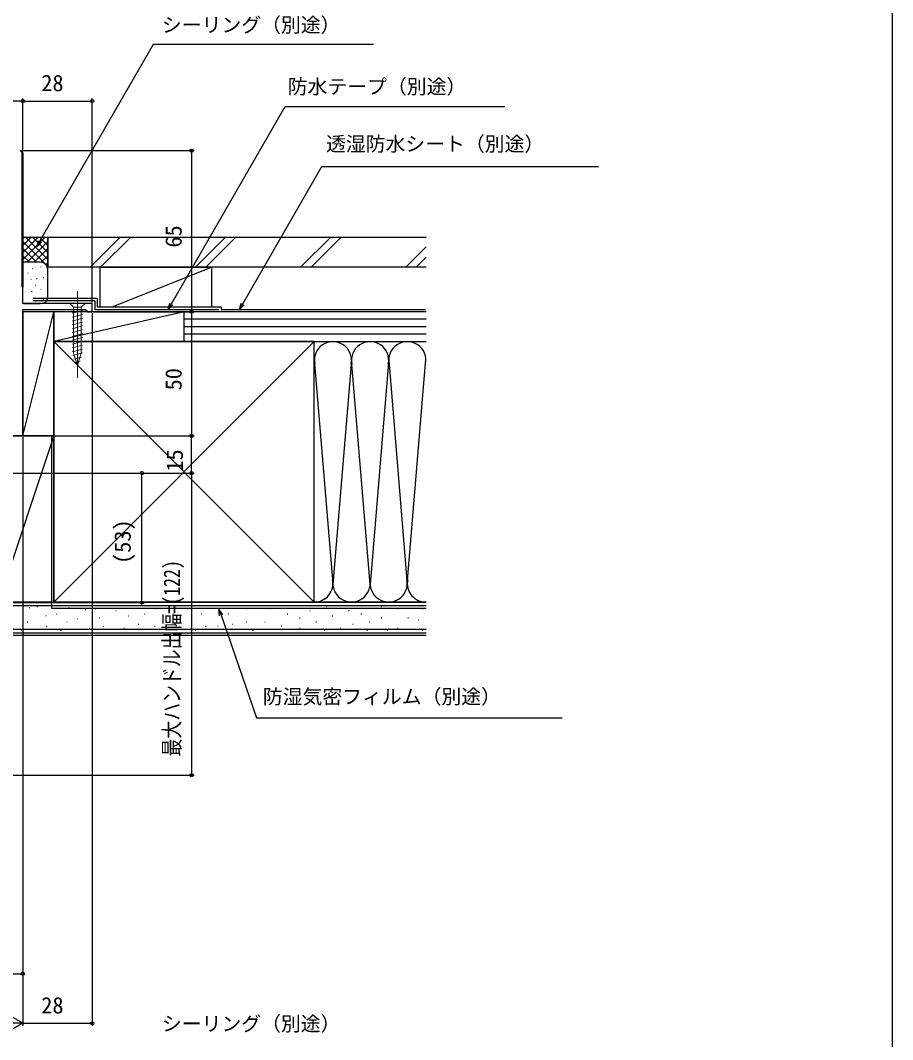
# Model space of a CAD drawing. Units: millimetres, scale not verified. Extents: x -525 to 525, y -783 to 778.
# Drawn here: x 173.3 to 525, y -483.1 to -72.2 of the extents above; entities that cross this region are included whole.
import ezdxf
from ezdxf.enums import TextEntityAlignment as Align

# ---------------------------------------------------------------- set-up
doc = ezdxf.new("R2010")
doc.units = ezdxf.units.MM
doc.header["$LTSCALE"] = 4
for name, color, linetype in [('0-3_YKK_11', 7, 'Continuous'), ('0-7_YKK_D', 6, 'Continuous'), ('0-8_YKK_ZWAK', 7, 'Continuous'), ('0-9_YSS_K', 3, 'Continuous'), ('0-A_YSS_KE', 3, 'Continuous')]:
    doc.layers.add(name, color=color, linetype=linetype)
doc.layers.add('0-5_YKK_13', color=4, linetype='Continuous', lineweight=18)
doc.styles.add('ＭＳ ゴシック', font='')
doc.styles.get('ＭＳ ゴシック').set_extended_font_data('MS Gothic')

msp = doc.modelspace()

# ---------------------------------------------------------------- linework, layer by layer
at = {"layer": '0-3_YKK_11'}
for p, q in [((173.486, -125.013), (173.724, -124.775)), ((174.036, -127.291), (174.336, -126.991)), ((174.336, -186.297), (174.336, -125.697)), ((174.036, -130.12), (174.336, -129.82)), ((174.036, -132.948), (174.336, -132.648)), ((174.036, -135.777), (174.336, -135.477)), ((174.036, -138.605), (174.336, -138.305)), ((174.036, -141.433), (174.336, -141.133)), ((174.036, -144.262), (174.336, -143.962)), ((174.036, -147.09), (174.336, -146.79)), ((174.036, -149.919), (174.336, -149.619)), ((174.036, -152.747), (174.336, -152.447)), ((174.036, -155.576), (174.336, -155.276)), ((174.036, -158.404), (174.336, -158.104)), ((174.036, -161.232), (174.336, -160.932)), ((174.036, -164.061), (174.336, -163.761)), ((174.036, -166.889), (174.336, -166.589)), ((174.036, -169.718), (174.336, -169.418)), ((174.036, -172.546), (174.336, -172.246)), ((174.036, -175.375), (174.336, -175.075)), ((174.036, -178.203), (174.336, -177.903))]:
    msp.add_line(p, q, dxfattribs=at)
for points in [[(174.336, -125.697), (174.336, -179.697), (174.036, -179.697), (174.036, -125.697)], [(166.536, -239.697), (169.178, -239.697), (169.361, -239.577), (169.911, -239.577), (170.094, -239.697), (174.336, -239.697), (174.336, -188.697), (199.436, -188.697), (199.936, -189.197), (200.436, -189.697), (202.336, -189.697), (202.336, -186.297), (174.336, -186.297)]]:
    msp.add_lwpolyline(points, dxfattribs=at)
for radius in [1, 1, 0.7]:
    msp.add_arc((173.336, -125.697), radius, 0.00001, 89.99999, dxfattribs=at)
at = {"layer": '0-5_YKK_13'}
for p, q in [((196.336, -181.297), (196.336, -216.297)), ((199.436, -186.297), (193.236, -186.297)), ((193.236, -186.297), (194.786, -187.847)), ((194.786, -187.847), (194.786, -206.381)), ((197.886, -187.847), (194.786, -187.847)), ((199.436, -186.297), (197.886, -187.847)), ((197.886, -206.381), (197.886, -187.847)), ((194.236, -190.274), (198.436, -189.148)), ((194.236, -191.827), (198.436, -190.701)), ((194.236, -193.38), (198.436, -192.254)), ((194.236, -194.932), (198.436, -193.807)), ((194.236, -196.485), (198.436, -195.36)), ((194.236, -198.038), (198.436, -196.913)), ((194.236, -199.591), (198.436, -198.466)), ((194.236, -201.144), (198.436, -200.019)), ((194.236, -202.697), (198.436, -201.572)), ((194.236, -204.25), (198.436, -203.125)), ((194.236, -205.803), (198.436, -204.677)), ((194.495, -207.286), (198.436, -206.23)), ((196.336, -211.297), (194.786, -206.381)), ((194.946, -208.718), (197.983, -207.905)), ((196.336, -211.297), (197.886, -206.381)), ((195.398, -210.15), (197.448, -209.601))]:
    msp.add_line(p, q, dxfattribs=at)
at = {"layer": '0-7_YKK_D'}
for p, q in [((174.34, -104.697), (162.34, -104.697)), ((174.34, -124.697), (174.34, -103.697)), ((174.34, -124.697), (174.34, -103.697)), ((174.34, -104.697), (202.34, -104.697)), ((202.34, -185.797), (202.34, -103.697)), ((174.339, -124.697), (243.34, -124.697)), ((242.34, -124.697), (242.34, -189.697)), ((202.339, -190.197), (202.339, -477.51)), ((202.839, -189.697), (243.34, -189.697)), ((202.839, -189.697), (243.34, -189.697)), ((242.34, -189.697), (242.34, -239.697)), ((174.34, -240.197), (174.34, -457.51)), ((174.34, -240.197), (174.34, -477.51)), ((174.34, -240.197), (174.34, -477.51)), ((174.84, -239.697), (243.34, -239.697)), ((174.84, -239.697), (243.34, -239.697)), ((242.34, -254.697), (242.34, -239.697)), ((146.587, -254.697), (243.337, -254.697)), ((147.34, -254.697), (243.34, -254.697)), ((147.587, -254.697), (223.337, -254.697)), ((222.337, -306.915), (222.337, -254.697)), ((242.337, -254.697), (242.337, -376.51)), ((-41.565, -306.915), (223.337, -306.915)), ((-18.517, -376.51), (243.337, -376.51)), ((144.34, -456.51), (174.34, -456.51)), ((174.34, -476.51), (165.247, -471.26)), ((174.34, -476.51), (156.153, -476.51)), ((174.34, -476.51), (165.247, -481.76)), ((174.34, -476.51), (202.339, -476.51))]:
    msp.add_line(p, q, dxfattribs=at)
for points in [[(179.929, -163.45), (181.204, -161.241), (227.06, -81.749), (315.653, -81.749)], [(232.929, -188.697), (234.203, -186.488), (280.076, -106.967), (368.67, -106.967)], [(261.71, -188.697), (262.984, -186.488), (294.914, -131.138), (406.433, -131.138)], [(181.795, -161.582), (179.929, -163.45), (180.612, -160.899)], [(234.795, -186.83), (232.929, -188.697), (233.611, -186.147)], [(263.576, -186.83), (261.71, -188.697), (262.392, -186.147)], [(253.581, -312.253), (253.391, -309.62), (254.872, -311.805)], [(253.391, -309.62), (254.227, -312.029), (268.549, -353.293), (391.735, -353.293)]]:
    msp.add_lwpolyline(points, dxfattribs=at)
for centre in [(174.34, -104.697), (174.34, -104.697), (202.34, -104.697), (242.34, -124.697), (242.34, -189.697), (242.34, -189.697), (242.34, -239.697), (242.34, -239.697), (222.337, -254.697), (242.337, -254.697), (242.34, -254.697), (222.337, -306.915), (242.337, -376.51), (174.34, -456.51), (202.339, -476.51)]:
    msp.add_circle(centre, 0.637, dxfattribs=at)
at = {"layer": '0-8_YKK_ZWAK'}
msp.add_lwpolyline([(-525, -782.7), (525, -782.7), (525, 747.3)], dxfattribs=at)
at = {"layer": '0-9_YSS_K'}
for p, q in [((174.34, -168.555), (183.198, -159.697)), ((184.34, -159.697), (174.34, -159.697)), ((174.34, -165.727), (180.369, -159.697)), ((174.34, -162.898), (177.541, -159.697)), ((174.34, -160.07), (174.713, -159.697)), ((175.482, -159.697), (184.34, -168.555)), ((178.311, -159.697), (184.34, -165.727)), ((181.139, -159.697), (184.34, -162.898)), ((183.967, -159.697), (184.34, -160.07)), ((184.34, -172.697), (184.34, -159.697)), ((213.45, -159.697), (201.45, -171.697)), ((217.693, -159.697), (205.693, -171.697)), ((255.877, -159.697), (243.877, -171.697)), ((260.119, -159.697), (248.119, -171.697)), ((298.303, -159.697), (286.303, -171.697)), ((302.546, -159.697), (290.546, -171.697)), ((174.34, -161.384), (184.34, -171.384)), ((174.34, -164.212), (179.825, -169.697)), ((176.026, -169.697), (184.34, -161.384)), ((178.855, -169.697), (184.34, -164.212)), ((336.998, -163.429), (328.729, -171.697)), ((174.34, -167.04), (177.015, -169.715)), ((181.665, -169.715), (184.34, -167.04)), ((336.998, -167.671), (332.972, -171.697)), ((181.34, -169.697), (174.34, -169.697)), ((178.197, -172.193), (178.397, -172.193)), ((181.535, -171.525), (181.735, -171.525)), ((183.545, -170.663), (184.34, -169.869)), ((205.34, -171.697), (205.34, -187.697)), ((205.34, -171.697), (250.34, -171.697)), ((210.34, -187.697), (250.34, -171.697)), ((250.34, -171.697), (250.34, -187.697)), ((176.341, -174.023), (176.541, -174.023)), ((177.529, -176.532), (177.729, -176.532)), ((179.866, -176.198), (180.066, -176.198)), ((182.536, -175.865), (182.736, -175.865)), ((184.34, -183.688), (184.34, -172.697)), ((179.263, -178.991), (179.463, -178.991)), ((181.535, -180.538), (181.735, -180.538)), ((177.863, -181.539), (178.063, -181.539)), ((182.536, -184.38), (182.736, -184.38)), ((174.64, -186.297), (181.34, -186.297)), ((179.532, -185.211), (179.732, -185.211)), ((186.84, -189.697), (174.34, -189.697)), ((174.34, -239.697), (186.84, -189.697)), ((186.84, -239.697), (186.84, -189.697)), ((239.34, -189.697), (186.84, -201.697)), ((250.34, -189.697), (205.34, -189.697)), ((336.998, -189.697), (239.34, -189.697)), ((239.34, -201.697), (239.34, -189.697)), ((336.998, -192.697), (239.34, -192.697)), ((336.998, -195.697), (239.34, -195.697)), ((336.998, -198.697), (239.34, -198.697)), ((186.84, -306.697), (291.84, -201.697)), ((186.84, -201.697), (291.84, -306.697)), ((239.34, -201.697), (336.998, -201.697)), ((291.84, -201.697), (336.998, -201.697)), ((291.846, -208.892), (299.182, -297.666)), ((329.34, -299.578), (336.841, -208.804)), ((306.682, -210.729), (299.34, -299.578)), ((314.34, -299.578), (306.998, -210.729)), ((321.73, -210.142), (314.34, -299.578)), ((322.001, -210.763), (329.34, -299.578)), ((186.84, -239.697), (164.34, -239.697)), ((186.84, -239.697), (164.34, -306.697)), ((186.84, -306.697), (186.84, -239.697)), ((186.84, -306.697), (164.34, -306.697)), ((291.84, -306.697), (336.998, -306.697)), ((336.998, -308.197), (164.34, -308.197)), ((176.905, -308.917), (177.105, -308.917)), ((180.024, -308.527), (180.224, -308.527)), ((183.532, -312.145), (183.732, -312.145)), ((187.88, -311.411), (188.08, -311.411)), ((192.821, -308.917), (193.021, -308.917)), ((199.448, -309.696), (199.648, -309.696)), ((203.539, -309.263), (203.739, -309.263)), ((211.78, -310.087), (211.98, -310.087)), ((216.725, -312.235), (216.925, -312.235)), ((223.319, -311.411), (223.519, -311.411)), ((228.264, -309.263), (228.464, -309.263)), ((234.788, -311.411), (234.988, -311.411)), ((240.557, -309.263), (240.757, -309.263)), ((246.326, -311.411), (246.526, -311.411)), ((251.271, -309.263), (251.471, -309.263)), ((257.041, -311.411), (257.241, -311.411)), ((264.458, -309.263), (264.658, -309.263)), ((273.524, -309.263), (273.724, -309.263)), ((280.941, -311.411), (281.141, -311.411)), ((290.007, -310.087), (290.207, -310.087)), ((296.6, -308.439), (296.8, -308.439)), ((299.073, -312.235), (299.273, -312.235)), ((305.666, -310.087), (305.866, -310.087)), ((310.611, -311.411), (310.811, -311.411)), ((318.853, -308.439), (319.053, -308.439)), ((325.446, -309.263), (325.646, -309.263)), ((335.336, -309.263), (335.536, -309.263)), ((176.084, -314.708), (176.284, -314.708)), ((183.759, -316.356), (183.959, -316.356)), ((192.001, -314.708), (192.201, -314.708)), ((196.329, -313.315), (196.53, -313.315)), ((205.187, -313.06), (205.387, -313.06)), ((206.835, -316.356), (207.035, -316.356)), ((220.846, -315.532), (221.046, -315.532)), ((227.439, -316.356), (227.639, -316.356)), ((235.612, -315.532), (235.812, -315.532)), ((247.975, -316.356), (248.175, -316.356)), ((252.92, -316.356), (253.12, -316.356)), ((258.689, -315.532), (258.889, -315.532)), ((264.458, -314.708), (264.658, -314.708)), ((271.875, -314.708), (272.075, -314.708)), ((278.469, -316.356), (278.669, -316.356)), ((285.886, -313.06), (286.086, -313.06)), ((292.479, -314.708), (292.679, -314.708)), ((307.314, -315.532), (307.514, -315.532)), ((313.908, -314.708), (314.108, -314.708)), ((318.853, -313.06), (319.053, -313.06)), ((329.567, -313.06), (329.767, -313.06)), ((333.687, -313.884), (333.887, -313.884)), ((336.998, -317.697), (164.34, -317.697)), ((336.998, -320.197), (164.34, -320.197)), ((173.612, -318.005), (173.812, -318.005)), ((180.803, -317.602), (181.003, -317.602)), ((189.528, -318.005), (189.728, -318.005)), ((196.14, -317.602), (196.34, -317.602)), ((201.066, -317.18), (201.266, -317.18)), ((215.077, -317.18), (215.277, -317.18)), ((243.854, -318.005), (244.054, -318.005)), ((266.93, -318.005), (267.13, -318.005)), ((285.886, -317.18), (286.086, -317.18)), ((295.776, -318.005), (295.976, -318.005)), ((302.369, -317.18), (302.569, -317.18)), ((313.083, -318.005), (313.283, -318.005)), ((321.325, -318.005), (321.525, -318.005)), ((325.446, -317.18), (325.646, -317.18)), ((335.336, -318.005), (335.536, -318.005))]:
    msp.add_line(p, q, dxfattribs=at)
msp.add_lwpolyline([(174.34, -189.697), (174.34, -239.697), (186.84, -239.697)], dxfattribs=at)
msp.add_lwpolyline([(239.34, -201.697), (239.34, -189.697), (186.84, -189.697), (186.84, -201.697)], close=True, dxfattribs=at)
for centre, radius, start, end in [((181.34, -172.697), 3, 360, 90), ((181.732, -183.718), 2.609, 278.65115, 358.26236), ((181.732, -183.718), 2.609, 261.34878, 261.34885), ((299.34, -209.197), 7.5, 348.21668, 191.78379), ((314.34, -209.197), 7.5, 348.21668, 191.78379), ((329.34, -209.197), 7.5, 348.21668, 191.78379), ((291.84, -299.197), 7.5, 270, 11.78353), ((306.84, -299.197), 7.5, 168.21646, 11.78353), ((321.84, -299.197), 7.5, 168.21646, 11.78353), ((336.84, -299.197), 7.5, 168.21646, 271.20759)]:
    msp.add_arc(centre, radius, start, end, dxfattribs=at)
at = {"layer": '0-A_YSS_KE'}
for p, q in [((336.998, -171.697), (184.34, -171.697)), ((204.34, -184.297), (178.34, -184.297)), ((203.34, -185.297), (178.34, -185.297)), ((254.34, -187.697), (254.34, -188.697)), ((254.34, -188.697), (336.682, -188.697)), ((291.84, -201.697), (186.84, -201.697)), ((291.84, -215.662), (291.84, -201.697)), ((291.84, -306.697), (291.84, -209.197)), ((185.84, -239.697), (185.84, -309.197)), ((336.998, -306.697), (164.34, -306.697)), ((185.84, -309.197), (336.998, -309.197)), ((336.998, -319.197), (164.34, -319.197))]:
    msp.add_line(p, q, dxfattribs=at)
for points in [[(336.998, -159.697), (184.34, -159.697), (184.34, -171.697)], [(204.34, -184.297), (204.34, -187.697), (254.34, -187.697)], [(203.34, -185.297), (203.34, -188.697), (253.34, -188.697)], [(186.84, -201.697), (186.84, -306.697), (291.84, -306.697)]]:
    msp.add_lwpolyline(points, dxfattribs=at)

# ---------------------------------------------------------------- texts
at = {"layer": '0-7_YKK_D', "style": 'ＭＳ ゴシック'}
for s, height, p in [('シーリング（別途）', 5.865, (230.39, -78.708)), ('28', 6.598, (181.769, -102.697)), ('防水テープ（別途）', 5.865, (281.107, -103.556)), ('透湿防水シート（別途）', 5.865, (296.543, -126.673)), ('防湿気密フィルム（別途）', 5.865, (271.08, -349.485)), ('28', 6.598, (181.769, -474.51)), ('シーリング（別途）', 5.865, (230.39, -481.357))]:
    msp.add_text(s, height=height, dxfattribs=at).set_placement(p, align=Align.BOTTOM_LEFT)
for s, p in [('65', (240.34, -163.768)), ('50', (240.34, -221.345)), ('15', (240.84, -254.101)), ('(53)', (219.814, -291.314))]:
    msp.add_text(s, height=6.598, rotation=90, dxfattribs=at).set_placement(p, align=Align.BOTTOM_LEFT)
at = {"layer": '0-7_YKK_D', "style": 'ＭＳ ゴシック', "width": 0.8}
msp.add_text('最大ハンドル出幅=(122)', height=6.598, rotation=90, dxfattribs=at).set_placement((239.661, -368.949), align=Align.BOTTOM_LEFT)

doc.saveas('drawing.dxf')
